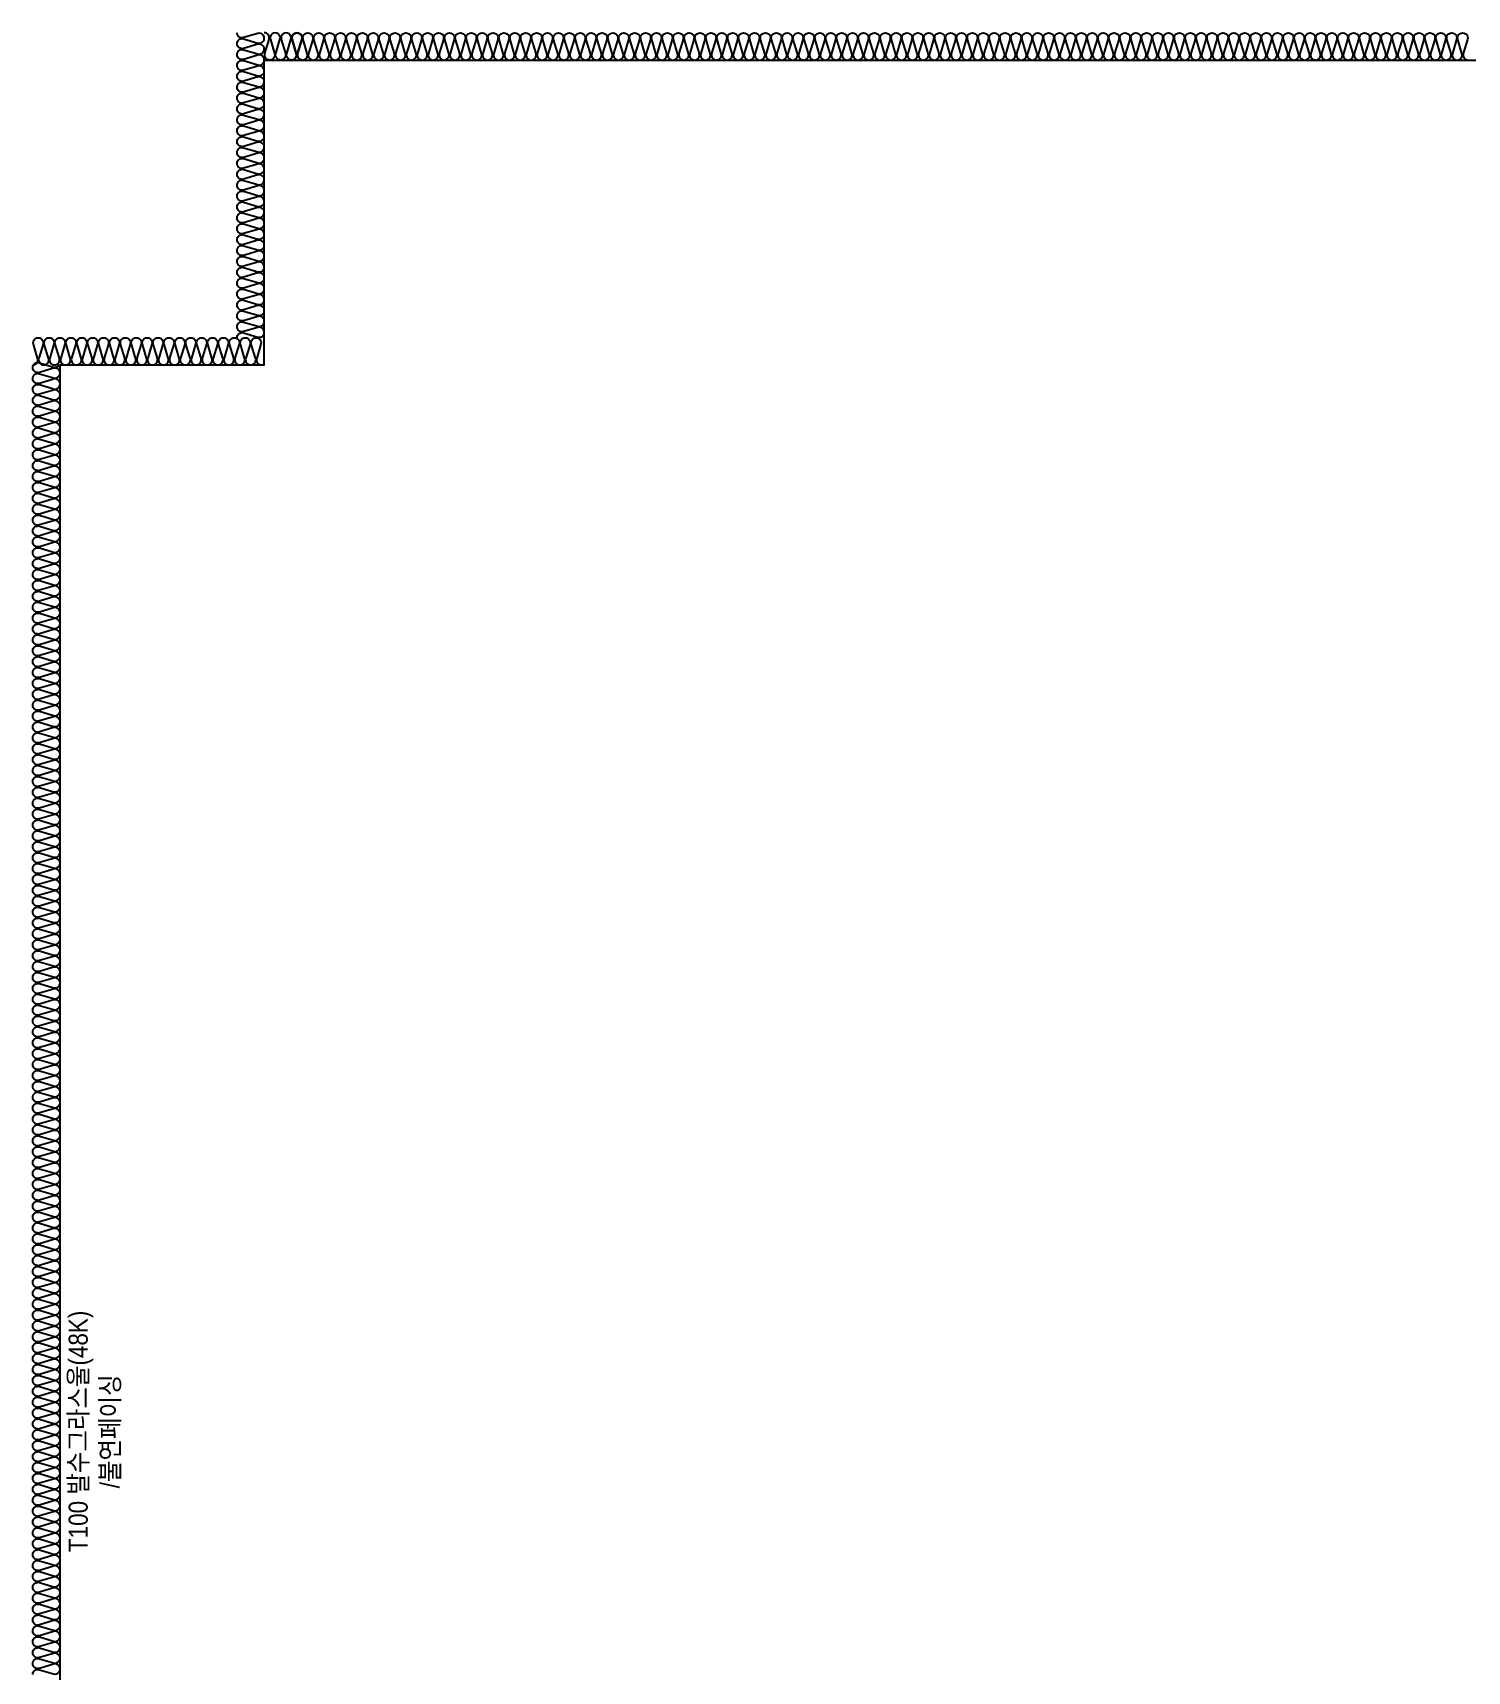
# Model space of a CAD drawing. Header units: millimetres. Extents: x 19868 to 801382, y -4805 to 85279.
# Drawn here: x 138288 to 143555, y 37331 to 43349 of the extents above; entities that cross this region are included whole.
import ezdxf
from ezdxf.enums import TextEntityAlignment as Align

# ---------------------------------------------------------------- set-up
doc = ezdxf.new("R2010")
doc.units = ezdxf.units.MM
doc.header["$LTSCALE"] = 250
doc.layers.add('ISL', color=251, linetype='Continuous')
doc.layers.add('NOPLOT-단열', color=225, linetype='Continuous', plot=False)
doc.styles.add('Gdim', font='')
doc.styles.get('Gdim').set_extended_font_data('Dotum')

msp = doc.modelspace()

# ---------------------------------------------------------------- linework, layer by layer
at = {"layer": 'ISL'}
for points in [[(139038.2, 42229, -0.509267), (139062.4, 42246.6), (139114, 42231.3, 1.372593), (139114, 42266.6), (139062.4, 42251.3, -0.509267), (139038.2, 42269, -0.509267), (139062.4, 42286.6), (139114, 42271.3, 1.372593), (139114, 42306.6), (139062.4, 42291.3, -0.509267), (139038.2, 42309, -0.509267), (139062.4, 42326.6), (139114, 42311.3, 1.372593), (139114, 42346.6), (139062.4, 42331.3, -0.509267), (139038.2, 42349, -0.509267), (139062.4, 42366.6), (139114, 42351.3, 1.372593), (139114, 42386.6), (139062.4, 42371.3, -0.509267), (139038.2, 42389, -0.509267), (139062.4, 42406.6), (139114, 42391.3, 1.372593), (139114, 42426.6), (139062.4, 42411.3, -0.509267), (139038.2, 42429, -0.509267), (139062.4, 42446.6), (139114, 42431.3, 1.372593), (139114, 42466.6), (139062.4, 42451.3, -0.509267), (139038.2, 42469, -0.509267), (139062.4, 42486.6), (139114, 42471.3, 1.372593), (139114, 42506.6), (139062.4, 42491.3, -0.509267), (139038.2, 42509, -0.509267), (139062.4, 42526.6), (139114, 42511.3, 1.372593), (139114, 42546.6), (139062.4, 42531.3, -0.509267), (139038.2, 42549, -0.509267), (139062.4, 42566.6), (139114, 42551.3, 1.372593), (139114, 42586.6), (139062.4, 42571.3, -0.509267), (139038.2, 42589, -0.509267), (139062.4, 42606.6), (139114, 42591.3, 1.372593), (139114, 42626.6), (139062.4, 42611.3, -0.509267), (139038.2, 42629, -0.509267), (139062.4, 42646.6), (139114, 42631.3, 1.372593), (139114, 42666.6), (139062.4, 42651.3, -0.509267), (139038.2, 42669, -0.509267), (139062.4, 42686.6), (139114, 42671.3, 1.372593), (139114, 42706.6), (139062.4, 42691.3, -0.509267), (139038.2, 42709, -0.509267), (139062.4, 42726.6), (139114, 42711.3, 1.372593), (139114, 42746.6), (139062.4, 42731.3, -0.509267), (139038.2, 42749, -0.509267), (139062.4, 42766.6), (139114, 42751.3, 1.372593), (139114, 42786.6), (139062.4, 42771.3, -0.509267), (139038.2, 42789, -0.509267), (139062.4, 42806.6), (139114, 42791.3, 1.372593), (139114, 42826.6), (139062.4, 42811.3, -0.509267), (139038.2, 42829, -0.509267), (139062.4, 42846.6), (139114, 42831.3, 1.372593), (139114, 42866.6), (139062.4, 42851.3, -0.509267), (139038.2, 42869, -0.509267), (139062.4, 42886.6), (139114, 42871.3, 1.372593), (139114, 42906.6), (139062.4, 42891.3, -0.509267), (139038.2, 42909, -0.509267), (139062.4, 42926.6), (139114, 42911.3, 1.372593), (139114, 42946.6), (139062.4, 42931.3, -0.509267), (139038.2, 42949, -0.509267), (139062.4, 42966.6), (139114, 42951.3, 1.372593), (139114, 42986.6), (139062.4, 42971.3, -0.509267), (139038.2, 42989, -0.509267), (139062.4, 43006.6), (139114, 42991.3, 1.372593), (139114, 43026.6), (139062.4, 43011.3, -0.509267), (139038.2, 43029, -0.509267), (139062.4, 43046.6), (139114, 43031.3, 1.372593), (139114, 43066.6), (139062.4, 43051.3, -0.509267), (139038.2, 43069, -0.509267), (139062.4, 43086.6), (139114, 43071.3, 1.372593), (139114, 43106.6), (139062.4, 43091.3, -0.509267), (139038.2, 43109, -0.509267), (139062.4, 43126.6), (139114, 43111.3, 1.372593), (139114, 43146.6), (139062.4, 43131.3, -0.509267), (139038.2, 43149, -0.509267), (139062.4, 43166.6), (139114, 43151.3, 1.372593), (139114, 43186.6), (139062.4, 43171.3, -0.509267), (139038.2, 43189, -0.509267), (139062.4, 43206.6), (139114, 43191.3, 1.372593), (139114, 43226.6), (139062.4, 43211.3, -0.509267), (139038.2, 43229, -0.509267), (139062.4, 43246.6), (139114, 43231.3, 1.372593), (139114, 43266.6), (139062.4, 43251.3, -0.509267), (139038.2, 43269, -0.509267), (139062.4, 43286.6), (139114, 43271.3, 1.372593), (139114, 43306.6), (139062.4, 43291.3, -0.509267), (139038.2, 43309, -0.509267), (139062.4, 43326.6), (139114, 43311.3, 1.372593), (139114, 43346.6), (139062.4, 43331.3, -0.509267), (139038.2, 43349)], [(139278.2, 43248.9, -0.509267), (139260.6, 43273.2), (139275.9, 43324.7, 1.372593), (139240.6, 43324.7), (139255.9, 43273.2, -0.509267), (139238.2, 43248.9, -0.509267), (139220.6, 43273.2), (139235.9, 43324.7, 1.372593), (139200.6, 43324.7), (139215.9, 43273.2, -0.509267), (139198.2, 43248.9, -0.509267), (139180.6, 43273.2), (139195.9, 43324.7, 1.372593), (139160.6, 43324.7), (139175.9, 43273.2, -0.509267), (139158.2, 43248.9, -0.509267), (139140.6, 43273.2), (139155.9, 43324.7, 0.509039), (139138.2, 43348.9, 0.509039)], [(139238.2, 43248.9, 0.509267), (139255.9, 43273.2), (139240.6, 43324.7, -1.372593), (139275.9, 43324.7), (139260.6, 43273.2, 0.509267), (139278.2, 43248.9, 0.509267), (139295.9, 43273.2), (139280.6, 43324.7, -1.372593), (139315.9, 43324.7), (139300.6, 43273.2, 0.509267), (139318.2, 43248.9, 0.509267), (139335.9, 43273.2), (139320.6, 43324.7, -1.372593), (139355.9, 43324.7), (139340.6, 43273.2, 0.509267), (139358.2, 43248.9, 0.509267), (139375.9, 43273.2), (139360.6, 43324.7, -1.372593), (139395.9, 43324.7), (139380.6, 43273.2, 0.509267), (139398.2, 43248.9, 0.509267), (139415.9, 43273.2), (139400.6, 43324.7, -1.372593), (139435.9, 43324.7), (139420.6, 43273.2, 0.509267), (139438.2, 43248.9, 0.509267), (139455.9, 43273.2), (139440.6, 43324.7, -1.372593), (139475.9, 43324.7), (139460.6, 43273.2, 0.509267), (139478.2, 43248.9, 0.509267), (139495.9, 43273.2), (139480.6, 43324.7, -1.372593), (139515.9, 43324.7), (139500.6, 43273.2, 0.509267), (139518.2, 43248.9, 0.509267), (139535.9, 43273.2), (139520.6, 43324.7, -1.372593), (139555.9, 43324.7), (139540.6, 43273.2, 0.509267), (139558.2, 43248.9, 0.509267), (139575.9, 43273.2), (139560.6, 43324.7, -1.372593), (139595.9, 43324.7), (139580.6, 43273.2, 0.509267), (139598.2, 43248.9, 0.509267), (139615.9, 43273.2), (139600.6, 43324.7, -1.372593), (139635.9, 43324.7), (139620.6, 43273.2, 0.509267), (139638.2, 43248.9, 0.509267), (139655.9, 43273.2), (139640.6, 43324.7, -1.372593), (139675.9, 43324.7), (139660.6, 43273.2, 0.509267), (139678.2, 43248.9, 0.509267), (139695.9, 43273.2), (139680.6, 43324.7, -1.372593), (139715.9, 43324.7), (139700.6, 43273.2, 0.509267), (139718.2, 43248.9, 0.509267), (139735.9, 43273.2), (139720.6, 43324.7, -1.372593), (139755.9, 43324.7), (139740.6, 43273.2, 0.509267), (139758.2, 43248.9, 0.509267), (139775.9, 43273.2), (139760.6, 43324.7, -1.372593), (139795.9, 43324.7), (139780.6, 43273.2, 0.509267), (139798.2, 43248.9, 0.509267), (139815.9, 43273.2), (139800.6, 43324.7, -1.372593), (139835.9, 43324.7), (139820.6, 43273.2, 0.509267), (139838.2, 43248.9, 0.509267), (139855.9, 43273.2), (139840.6, 43324.7, -1.372593), (139875.9, 43324.7), (139860.6, 43273.2, 0.509267), (139878.2, 43248.9, 0.509267), (139895.9, 43273.2), (139880.6, 43324.7, -1.372593), (139915.9, 43324.7), (139900.6, 43273.2, 0.509267), (139918.2, 43248.9, 0.509267), (139935.9, 43273.2), (139920.6, 43324.7, -1.372593), (139955.9, 43324.7), (139940.6, 43273.2, 0.509267), (139958.2, 43248.9, 0.509267), (139975.9, 43273.2), (139960.6, 43324.7, -1.372593), (139995.9, 43324.7), (139980.6, 43273.2, 0.509267), (139998.2, 43248.9, 0.509267), (140015.9, 43273.2), (140000.6, 43324.7, -1.372593), (140035.9, 43324.7), (140020.6, 43273.2, 0.509267), (140038.2, 43248.9, 0.509267), (140055.9, 43273.2), (140040.6, 43324.7, -1.372593), (140075.9, 43324.7), (140060.6, 43273.2, 0.509267), (140078.2, 43248.9, 0.509267), (140095.9, 43273.2), (140080.6, 43324.7, -1.372593), (140115.9, 43324.7), (140100.6, 43273.2, 0.509267), (140118.2, 43248.9, 0.509267), (140135.9, 43273.2), (140120.6, 43324.7, -1.372593), (140155.9, 43324.7), (140140.6, 43273.2, 0.509267), (140158.2, 43248.9, 0.509267), (140175.9, 43273.2), (140160.6, 43324.7, -1.372593), (140195.9, 43324.7), (140180.6, 43273.2, 0.509267), (140198.2, 43248.9, 0.509267), (140215.9, 43273.2), (140200.6, 43324.7, -1.372593), (140235.9, 43324.7), (140220.6, 43273.2, 0.509267), (140238.2, 43248.9, 0.509267), (140255.9, 43273.2), (140240.6, 43324.7, -1.372593), (140275.9, 43324.7), (140260.6, 43273.2, 0.509267), (140278.2, 43248.9, 0.509267), (140295.9, 43273.2), (140280.6, 43324.7, -1.372593), (140315.9, 43324.7), (140300.6, 43273.2, 0.509267), (140318.2, 43248.9, 0.509267), (140335.9, 43273.2), (140320.6, 43324.7, -1.372593), (140355.9, 43324.7), (140340.6, 43273.2, 0.509267), (140358.2, 43248.9, 0.509267), (140375.9, 43273.2), (140360.6, 43324.7, -1.372593), (140395.9, 43324.7), (140380.6, 43273.2, 0.509267), (140398.2, 43248.9, 0.509267), (140415.9, 43273.2), (140400.6, 43324.7, -1.372593), (140435.9, 43324.7), (140420.6, 43273.2, 0.509267), (140438.2, 43248.9, 0.509267), (140455.9, 43273.2), (140440.6, 43324.7, -1.372593), (140475.9, 43324.7), (140460.6, 43273.2, 0.509267), (140478.2, 43248.9, 0.509267), (140495.9, 43273.2), (140480.6, 43324.7, -1.372593), (140515.9, 43324.7), (140500.6, 43273.2, 0.509267), (140518.2, 43248.9, 0.509267), (140535.9, 43273.2), (140520.6, 43324.7, -1.372593), (140555.9, 43324.7), (140540.6, 43273.2, 0.509267), (140558.2, 43248.9, 0.509267), (140575.9, 43273.2), (140560.6, 43324.7, -1.372593), (140595.9, 43324.7), (140580.6, 43273.2, 0.509267), (140598.2, 43248.9, 0.509267), (140615.9, 43273.2), (140600.6, 43324.7, -1.372593), (140635.9, 43324.7), (140620.6, 43273.2, 0.509267), (140638.2, 43248.9, 0.509267), (140655.9, 43273.2), (140640.6, 43324.7, -1.372593), (140675.9, 43324.7), (140660.6, 43273.2, 0.509267), (140678.2, 43248.9, 0.509267), (140695.9, 43273.2), (140680.6, 43324.7, -1.372593), (140715.9, 43324.7), (140700.6, 43273.2, 0.509267), (140718.2, 43248.9, 0.509267), (140735.9, 43273.2), (140720.6, 43324.7, -1.372593), (140755.9, 43324.7), (140740.6, 43273.2, 0.509267), (140758.2, 43248.9, 0.509267), (140775.9, 43273.2), (140760.6, 43324.7, -1.372593), (140795.9, 43324.7), (140780.6, 43273.2, 0.509267), (140798.2, 43248.9, 0.509267), (140815.9, 43273.2), (140800.6, 43324.7, -1.372593), (140835.9, 43324.7), (140820.6, 43273.2, 0.509267), (140838.2, 43248.9, 0.509267), (140855.9, 43273.2), (140840.6, 43324.7, -1.372593), (140875.9, 43324.7), (140860.6, 43273.2, 0.509267), (140878.2, 43248.9, 0.509267), (140895.9, 43273.2), (140880.6, 43324.7, -1.372593), (140915.9, 43324.7), (140900.6, 43273.2, 0.509267), (140918.2, 43248.9, 0.509267), (140935.9, 43273.2), (140920.6, 43324.7, -1.372593), (140955.9, 43324.7), (140940.6, 43273.2, 0.509267), (140958.2, 43248.9, 0.509267), (140975.9, 43273.2), (140960.6, 43324.7, -1.372593), (140995.9, 43324.7), (140980.6, 43273.2, 0.509267), (140998.2, 43248.9, 0.509267), (141015.9, 43273.2), (141000.6, 43324.7, -1.372593), (141035.9, 43324.7), (141020.6, 43273.2, 0.509267), (141038.2, 43248.9, 0.509267), (141055.9, 43273.2), (141040.6, 43324.7, -1.372593), (141075.9, 43324.7), (141060.6, 43273.2, 0.509267), (141078.2, 43248.9, 0.509267), (141095.9, 43273.2), (141080.6, 43324.7, -1.372593), (141115.9, 43324.7), (141100.6, 43273.2, 0.509267), (141118.2, 43248.9, 0.509267), (141135.9, 43273.2), (141120.6, 43324.7, -1.372593), (141155.9, 43324.7), (141140.6, 43273.2, 0.509267), (141158.2, 43248.9, 0.509267), (141175.9, 43273.2), (141160.6, 43324.7, -1.372593), (141195.9, 43324.7), (141180.6, 43273.2, 0.509267), (141198.2, 43248.9, 0.509267), (141215.9, 43273.2), (141200.6, 43324.7, -1.372593), (141235.9, 43324.7), (141220.6, 43273.2, 0.509267), (141238.2, 43248.9, 0.509267), (141255.9, 43273.2), (141240.6, 43324.7, -1.372593), (141275.9, 43324.7), (141260.6, 43273.2, 0.509267), (141278.2, 43248.9, 0.509267), (141295.9, 43273.2), (141280.6, 43324.7, -1.372593), (141315.9, 43324.7), (141300.6, 43273.2, 0.509267), (141318.2, 43248.9, 0.509267), (141335.9, 43273.2), (141320.6, 43324.7, -1.372593), (141355.9, 43324.7), (141340.6, 43273.2, 0.509267), (141358.2, 43248.9, 0.509267), (141375.9, 43273.2), (141360.6, 43324.7, -1.372593), (141395.9, 43324.7), (141380.6, 43273.2, 0.509267), (141398.2, 43248.9, 0.509267), (141415.9, 43273.2), (141400.6, 43324.7, -1.372593), (141435.9, 43324.7), (141420.6, 43273.2, 0.509267), (141438.2, 43248.9, 0.509267), (141455.9, 43273.2), (141440.6, 43324.7, -1.372593), (141475.9, 43324.7), (141460.6, 43273.2, 0.509267), (141478.2, 43248.9, 0.509267), (141495.9, 43273.2), (141480.6, 43324.7, -1.372593), (141515.9, 43324.7), (141500.6, 43273.2, 0.509267), (141518.2, 43248.9, 0.509267), (141535.9, 43273.2), (141520.6, 43324.7, -1.372593), (141555.9, 43324.7), (141540.6, 43273.2, 0.509267), (141558.2, 43248.9, 0.509267), (141575.9, 43273.2), (141560.6, 43324.7, -1.372593), (141595.9, 43324.7), (141580.6, 43273.2, 0.509267), (141598.2, 43248.9, 0.509267), (141615.9, 43273.2), (141600.6, 43324.7, -1.372593), (141635.9, 43324.7), (141620.6, 43273.2, 0.509267), (141638.2, 43248.9, 0.509267), (141655.9, 43273.2), (141640.6, 43324.7, -1.372593), (141675.9, 43324.7), (141660.6, 43273.2, 0.509267), (141678.2, 43248.9, 0.509267), (141695.9, 43273.2), (141680.6, 43324.7, -1.372593), (141715.9, 43324.7), (141700.6, 43273.2, 0.509267), (141718.2, 43248.9, 0.509267), (141735.9, 43273.2), (141720.6, 43324.7, -1.372593), (141755.9, 43324.7), (141740.6, 43273.2, 0.509267), (141758.2, 43248.9, 0.509267), (141775.9, 43273.2), (141760.6, 43324.7, -1.372593), (141795.9, 43324.7), (141780.6, 43273.2, 0.509267), (141798.2, 43248.9, 0.509267), (141815.9, 43273.2), (141800.6, 43324.7, -1.372593), (141835.9, 43324.7), (141820.6, 43273.2, 0.509267), (141838.2, 43248.9, 0.509267), (141855.9, 43273.2), (141840.6, 43324.7, -1.372593), (141875.9, 43324.7), (141860.6, 43273.2, 0.509267), (141878.2, 43248.9, 0.509267), (141895.9, 43273.2), (141880.6, 43324.7, -1.372593), (141915.9, 43324.7), (141900.6, 43273.2, 0.509267), (141918.2, 43248.9, 0.509267), (141935.9, 43273.2), (141920.6, 43324.7, -1.372593), (141955.9, 43324.7), (141940.6, 43273.2, 0.509267), (141958.2, 43248.9, 0.509267), (141975.9, 43273.2), (141960.6, 43324.7, -1.372593), (141995.9, 43324.7), (141980.6, 43273.2, 0.509267), (141998.2, 43248.9, 0.509267), (142015.9, 43273.2), (142000.6, 43324.7, -1.372593), (142035.9, 43324.7), (142020.6, 43273.2, 0.509267), (142038.2, 43248.9, 0.509267), (142055.9, 43273.2), (142040.6, 43324.7, -1.372593), (142075.9, 43324.7), (142060.6, 43273.2, 0.509267), (142078.2, 43248.9, 0.509267), (142095.9, 43273.2), (142080.6, 43324.7, -1.372593), (142115.9, 43324.7), (142100.6, 43273.2, 0.509267), (142118.2, 43248.9, 0.509267), (142135.9, 43273.2), (142120.6, 43324.7, -1.372593), (142155.9, 43324.7), (142140.6, 43273.2, 0.509267), (142158.2, 43248.9, 0.509267), (142175.9, 43273.2), (142160.6, 43324.7, -1.372593), (142195.9, 43324.7), (142180.6, 43273.2, 0.509267), (142198.2, 43248.9, 0.509267), (142215.9, 43273.2), (142200.6, 43324.7, -1.372593), (142235.9, 43324.7), (142220.6, 43273.2, 0.509267), (142238.2, 43248.9, 0.509267), (142255.9, 43273.2), (142240.6, 43324.7, -1.372593), (142275.9, 43324.7), (142260.6, 43273.2, 0.509267), (142278.2, 43248.9, 0.509267), (142295.9, 43273.2), (142280.6, 43324.7, -1.372593), (142315.9, 43324.7), (142300.6, 43273.2, 0.509267), (142318.2, 43248.9, 0.509267), (142335.9, 43273.2), (142320.6, 43324.7, -1.372593), (142355.9, 43324.7), (142340.6, 43273.2, 0.509267), (142358.2, 43248.9, 0.509267), (142375.9, 43273.2), (142360.6, 43324.7, -1.372593), (142395.9, 43324.7), (142380.6, 43273.2, 0.509267), (142398.2, 43248.9, 0.509267), (142415.9, 43273.2), (142400.6, 43324.7, -1.372593), (142435.9, 43324.7), (142420.6, 43273.2, 0.509267), (142438.2, 43248.9, 0.509267), (142455.9, 43273.2), (142440.6, 43324.7, -1.372593), (142475.9, 43324.7), (142460.6, 43273.2, 0.509267), (142478.2, 43248.9, 0.509267), (142495.9, 43273.2), (142480.6, 43324.7, -1.372593), (142515.9, 43324.7), (142500.6, 43273.2, 0.509267), (142518.2, 43248.9, 0.509267), (142535.9, 43273.2), (142520.6, 43324.7, -1.372593), (142555.9, 43324.7), (142540.6, 43273.2, 0.509267), (142558.2, 43248.9, 0.509267), (142575.9, 43273.2), (142560.6, 43324.7, -1.372593), (142595.9, 43324.7), (142580.6, 43273.2, 0.509267), (142598.2, 43248.9, 0.509267), (142615.9, 43273.2), (142600.6, 43324.7, -1.372593), (142635.9, 43324.7), (142620.6, 43273.2, 0.509267), (142638.2, 43248.9, 0.509267), (142655.9, 43273.2), (142640.6, 43324.7, -1.372593), (142675.9, 43324.7), (142660.6, 43273.2, 0.509267), (142678.2, 43248.9, 0.509267), (142695.9, 43273.2), (142680.6, 43324.7, -1.372593), (142715.9, 43324.7), (142700.6, 43273.2, 0.509267), (142718.2, 43248.9, 0.509267), (142735.9, 43273.2), (142720.6, 43324.7, -1.372593), (142755.9, 43324.7), (142740.6, 43273.2, 0.509267), (142758.2, 43248.9, 0.509267), (142775.9, 43273.2), (142760.6, 43324.7, -1.372593), (142795.9, 43324.7), (142780.6, 43273.2, 0.509267), (142798.2, 43248.9, 0.509267), (142815.9, 43273.2), (142800.6, 43324.7, -1.372593), (142835.9, 43324.7), (142820.6, 43273.2, 0.509267), (142838.2, 43248.9, 0.509267), (142855.9, 43273.2), (142840.6, 43324.7, -1.372593), (142875.9, 43324.7), (142860.6, 43273.2, 0.509267), (142878.2, 43248.9, 0.509267), (142895.9, 43273.2), (142880.6, 43324.7, -1.372593), (142915.9, 43324.7), (142900.6, 43273.2, 0.509267), (142918.2, 43248.9, 0.509267), (142935.9, 43273.2), (142920.6, 43324.7, -1.372593), (142955.9, 43324.7), (142940.6, 43273.2, 0.509267), (142958.2, 43248.9, 0.509267), (142975.9, 43273.2), (142960.6, 43324.7, -1.372593), (142995.9, 43324.7), (142980.6, 43273.2, 0.509267), (142998.2, 43248.9, 0.509267), (143015.9, 43273.2), (143000.6, 43324.7, -1.372593), (143035.9, 43324.7), (143020.6, 43273.2, 0.509267), (143038.2, 43248.9, 0.509267), (143055.9, 43273.2), (143040.6, 43324.7, -1.372593), (143075.9, 43324.7), (143060.6, 43273.2, 0.509267), (143078.2, 43248.9, 0.509267), (143095.9, 43273.2), (143080.6, 43324.7, -1.372593), (143115.9, 43324.7), (143100.6, 43273.2, 0.509267), (143118.2, 43248.9, 0.509267), (143135.9, 43273.2), (143120.6, 43324.7, -1.372593), (143155.9, 43324.7), (143140.6, 43273.2, 0.509267), (143158.2, 43248.9, 0.509267), (143175.9, 43273.2), (143160.6, 43324.7, -1.372593), (143195.9, 43324.7), (143180.6, 43273.2, 0.509267), (143198.2, 43248.9, 0.509267), (143215.9, 43273.2), (143200.6, 43324.7, -1.372593), (143235.9, 43324.7), (143220.6, 43273.2, 0.509267), (143238.2, 43248.9, 0.509267), (143255.9, 43273.2), (143240.6, 43324.7, -1.372593), (143275.9, 43324.7), (143260.6, 43273.2, 0.509267), (143278.2, 43248.9, 0.509267), (143295.9, 43273.2), (143280.6, 43324.7, -1.372593), (143315.9, 43324.7), (143300.6, 43273.2, 0.509267), (143318.2, 43248.9, 0.509267), (143335.9, 43273.2), (143320.6, 43324.7, -1.372593), (143355.9, 43324.7), (143340.6, 43273.2, 0.509267), (143358.2, 43248.9, 0.509267), (143375.9, 43273.2), (143360.6, 43324.7, -1.372593), (143395.9, 43324.7), (143380.6, 43273.2, 0.509267), (143398.2, 43248.9, 0.509267), (143415.9, 43273.2), (143400.6, 43324.7, -1.372593), (143435.9, 43324.7), (143420.6, 43273.2, 0.509267), (143438.2, 43248.9, 0.509267), (143455.9, 43273.2), (143440.6, 43324.7, -1.372593), (143475.9, 43324.7), (143460.6, 43273.2, 0.509267), (143478.2, 43248.9, 0.509267), (143495.9, 43273.2), (143480.6, 43324.7, -1.372593), (143515.9, 43324.7), (143500.6, 43273.2, 0.509267), (143518.2, 43248.9, 0.509267), (143535.9, 43273.2), (143520.6, 43324.7, -1.372593), (143555.9, 43324.7), (143540.6, 43273.2, 0.509267), (143558.2, 43248.9, 0.509267)], [(138288.2, 42128.9, 0.509267), (138305.9, 42153.2), (138290.6, 42204.7, -1.372593), (138325.9, 42204.7), (138310.6, 42153.2, 0.509267), (138328.2, 42128.9, 0.509267), (138345.9, 42153.2), (138330.6, 42204.7, -1.372593), (138365.9, 42204.7), (138350.6, 42153.2, 0.509267), (138368.2, 42128.9, 0.509267), (138385.9, 42153.2), (138370.6, 42204.7, -1.372593), (138405.9, 42204.7), (138390.6, 42153.2, 0.509267), (138408.2, 42128.9, 0.509267), (138425.9, 42153.2), (138410.6, 42204.7, -1.372593), (138445.9, 42204.7), (138430.6, 42153.2, 0.509267), (138448.2, 42128.9, 0.509267), (138465.9, 42153.2), (138450.6, 42204.7, -1.372593), (138485.9, 42204.7), (138470.6, 42153.2, 0.509267), (138488.2, 42128.9, 0.509267), (138505.9, 42153.2), (138490.6, 42204.7, -1.372593), (138525.9, 42204.7), (138510.6, 42153.2, 0.509267), (138528.2, 42128.9, 0.509267), (138545.9, 42153.2), (138530.6, 42204.7, -1.372593), (138565.9, 42204.7), (138550.6, 42153.2, 0.509267), (138568.2, 42128.9, 0.509267), (138585.9, 42153.2), (138570.6, 42204.7, -1.372593), (138605.9, 42204.7), (138590.6, 42153.2, 0.509267), (138608.2, 42128.9, 0.509267), (138625.9, 42153.2), (138610.6, 42204.7, -1.372593), (138645.9, 42204.7), (138630.6, 42153.2, 0.509267), (138648.2, 42128.9, 0.509267), (138665.9, 42153.2), (138650.6, 42204.7, -1.372593), (138685.9, 42204.7), (138670.6, 42153.2, 0.509267), (138688.2, 42128.9, 0.509267), (138705.9, 42153.2), (138690.6, 42204.7, -1.372593), (138725.9, 42204.7), (138710.6, 42153.2, 0.509267), (138728.2, 42128.9, 0.509267), (138745.9, 42153.2), (138730.6, 42204.7, -1.372593), (138765.9, 42204.7), (138750.6, 42153.2, 0.509267), (138768.2, 42128.9, 0.509267), (138785.9, 42153.2), (138770.6, 42204.7, -1.372593), (138805.9, 42204.7), (138790.6, 42153.2, 0.509267), (138808.2, 42128.9, 0.509267), (138825.9, 42153.2), (138810.6, 42204.7, -1.372593), (138845.9, 42204.7), (138830.6, 42153.2, 0.509267), (138848.2, 42128.9, 0.509267), (138865.9, 42153.2), (138850.6, 42204.7, -1.372593), (138885.9, 42204.7), (138870.6, 42153.2, 0.509267), (138888.2, 42128.9, 0.509267), (138905.9, 42153.2), (138890.6, 42204.7, -1.372593), (138925.9, 42204.7), (138910.6, 42153.2, 0.509267), (138928.2, 42128.9, 0.509267), (138945.9, 42153.2), (138930.6, 42204.7, -1.372593), (138965.9, 42204.7), (138950.6, 42153.2, 0.509267), (138968.2, 42128.9, 0.509267), (138985.9, 42153.2), (138970.6, 42204.7, -1.372593), (139005.9, 42204.7), (138990.6, 42153.2, 0.509267), (139008.2, 42128.9, 0.509267), (139025.9, 42153.2), (139010.6, 42204.7, -1.372593), (139045.9, 42204.7), (139030.6, 42153.2, 0.509267), (139048.2, 42128.9, 0.509267), (139065.9, 42153.2), (139050.6, 42204.7, -1.372593), (139085.9, 42204.7), (139070.6, 42153.2, 0.509267), (139088.2, 42128.9, 0.509267), (139105.9, 42153.2), (139090.6, 42204.7, -1.372593), (139125.9, 42204.7), (139110.6, 42153.2, 0.509267), (139128.2, 42128.9)], [(138288.2, 37319, -0.509267), (138312.4, 37336.6), (138364, 37321.3, 1.372593), (138364, 37356.6), (138312.4, 37341.3, -0.509267), (138288.2, 37359, -0.509267), (138312.4, 37376.6), (138364, 37361.3, 1.372593), (138364, 37396.6), (138312.4, 37381.3, -0.509267), (138288.2, 37399, -0.509267), (138312.4, 37416.6), (138364, 37401.3, 1.372593), (138364, 37436.6), (138312.4, 37421.3, -0.509267), (138288.2, 37439, -0.509267), (138312.4, 37456.6), (138364, 37441.3, 1.372593), (138364, 37476.6), (138312.4, 37461.3, -0.509267), (138288.2, 37479, -0.509267), (138312.4, 37496.6), (138364, 37481.3, 1.372593), (138364, 37516.6), (138312.4, 37501.3, -0.509267), (138288.2, 37519, -0.509267), (138312.4, 37536.6), (138364, 37521.3, 1.372593), (138364, 37556.6), (138312.4, 37541.3, -0.509267), (138288.2, 37559, -0.509267), (138312.4, 37576.6), (138364, 37561.3, 1.372593), (138364, 37596.6), (138312.4, 37581.3, -0.509267), (138288.2, 37599, -0.509267), (138312.4, 37616.6), (138364, 37601.3, 1.372593), (138364, 37636.6), (138312.4, 37621.3, -0.509267), (138288.2, 37639, -0.509267), (138312.4, 37656.6), (138364, 37641.3, 1.372593), (138364, 37676.6), (138312.4, 37661.3, -0.509267), (138288.2, 37679, -0.509267), (138312.4, 37696.6), (138364, 37681.3, 1.372593), (138364, 37716.6), (138312.4, 37701.3, -0.509267), (138288.2, 37719, -0.509267), (138312.4, 37736.6), (138364, 37721.3, 1.372593), (138364, 37756.6), (138312.4, 37741.3, -0.509267), (138288.2, 37759, -0.509267), (138312.4, 37776.6), (138364, 37761.3, 1.372593), (138364, 37796.6), (138312.4, 37781.3, -0.509267), (138288.2, 37799, -0.509267), (138312.4, 37816.6), (138364, 37801.3, 1.372593), (138364, 37836.6), (138312.4, 37821.3, -0.509267), (138288.2, 37839, -0.509267), (138312.4, 37856.6), (138364, 37841.3, 1.372593), (138364, 37876.6), (138312.4, 37861.3, -0.509267), (138288.2, 37879, -0.509267), (138312.4, 37896.6), (138364, 37881.3, 1.372593), (138364, 37916.6), (138312.4, 37901.3, -0.509267), (138288.2, 37919, -0.509267), (138312.4, 37936.6), (138364, 37921.3, 1.372593), (138364, 37956.6), (138312.4, 37941.3, -0.509267), (138288.2, 37959, -0.509267), (138312.4, 37976.6), (138364, 37961.3, 1.372593), (138364, 37996.6), (138312.4, 37981.3, -0.509267), (138288.2, 37999, -0.509267), (138312.4, 38016.6), (138364, 38001.3, 1.372593), (138364, 38036.6), (138312.4, 38021.3, -0.509267), (138288.2, 38039, -0.509267), (138312.4, 38056.6), (138364, 38041.3, 1.372593), (138364, 38076.6), (138312.4, 38061.3, -0.509267), (138288.2, 38079, -0.509267), (138312.4, 38096.6), (138364, 38081.3, 1.372593), (138364, 38116.6), (138312.4, 38101.3, -0.509267), (138288.2, 38119, -0.509267), (138312.4, 38136.6), (138364, 38121.3, 1.372593), (138364, 38156.6), (138312.4, 38141.3, -0.509267), (138288.2, 38159, -0.509267), (138312.4, 38176.6), (138364, 38161.3, 1.372593), (138364, 38196.6), (138312.4, 38181.3, -0.509267), (138288.2, 38199, -0.509267), (138312.4, 38216.6), (138364, 38201.3, 1.372593), (138364, 38236.6), (138312.4, 38221.3, -0.509267), (138288.2, 38239, -0.509267), (138312.4, 38256.6), (138364, 38241.3, 1.372593), (138364, 38276.6), (138312.4, 38261.3, -0.509267), (138288.2, 38279, -0.509267), (138312.4, 38296.6), (138364, 38281.3, 1.372593), (138364, 38316.6), (138312.4, 38301.3, -0.509267), (138288.2, 38319, -0.509267), (138312.4, 38336.6), (138364, 38321.3, 1.372593), (138364, 38356.6), (138312.4, 38341.3, -0.509267), (138288.2, 38359, -0.509267), (138312.4, 38376.6), (138364, 38361.3, 1.372593), (138364, 38396.6), (138312.4, 38381.3, -0.509267), (138288.2, 38399, -0.509267), (138312.4, 38416.6), (138364, 38401.3, 1.372593), (138364, 38436.6), (138312.4, 38421.3, -0.509267), (138288.2, 38439, -0.509267), (138312.4, 38456.6), (138364, 38441.3, 1.372593), (138364, 38476.6), (138312.4, 38461.3, -0.509267), (138288.2, 38479, -0.509267), (138312.4, 38496.6), (138364, 38481.3, 1.372593), (138364, 38516.6), (138312.4, 38501.3, -0.509267), (138288.2, 38519, -0.509267), (138312.4, 38536.6), (138364, 38521.3, 1.372593), (138364, 38556.6), (138312.4, 38541.3, -0.509267), (138288.2, 38559, -0.509267), (138312.4, 38576.6), (138364, 38561.3, 1.372593), (138364, 38596.6), (138312.4, 38581.3, -0.509267), (138288.2, 38599, -0.509267), (138312.4, 38616.6), (138364, 38601.3, 1.372593), (138364, 38636.6), (138312.4, 38621.3, -0.509267), (138288.2, 38639, -0.509267), (138312.4, 38656.6), (138364, 38641.3, 1.372593), (138364, 38676.6), (138312.4, 38661.3, -0.509267), (138288.2, 38679, -0.509267), (138312.4, 38696.6), (138364, 38681.3, 1.372593), (138364, 38716.6), (138312.4, 38701.3, -0.509267), (138288.2, 38719, -0.509267), (138312.4, 38736.6), (138364, 38721.3, 1.372593), (138364, 38756.6), (138312.4, 38741.3, -0.509267), (138288.2, 38759, -0.509267), (138312.4, 38776.6), (138364, 38761.3, 1.372593), (138364, 38796.6), (138312.4, 38781.3, -0.509267), (138288.2, 38799, -0.509267), (138312.4, 38816.6), (138364, 38801.3, 1.372593), (138364, 38836.6), (138312.4, 38821.3, -0.509267), (138288.2, 38839, -0.509267), (138312.4, 38856.6), (138364, 38841.3, 1.372593), (138364, 38876.6), (138312.4, 38861.3, -0.509267), (138288.2, 38879, -0.509267), (138312.4, 38896.6), (138364, 38881.3, 1.372593), (138364, 38916.6), (138312.4, 38901.3, -0.509267), (138288.2, 38919, -0.509267), (138312.4, 38936.6), (138364, 38921.3, 1.372593), (138364, 38956.6), (138312.4, 38941.3, -0.509267), (138288.2, 38959, -0.509267), (138312.4, 38976.6), (138364, 38961.3, 1.372593), (138364, 38996.6), (138312.4, 38981.3, -0.509267), (138288.2, 38999, -0.509267), (138312.4, 39016.6), (138364, 39001.3, 1.372593), (138364, 39036.6), (138312.4, 39021.3, -0.509267), (138288.2, 39039, -0.509267), (138312.4, 39056.6), (138364, 39041.3, 1.372593), (138364, 39076.6), (138312.4, 39061.3, -0.509267), (138288.2, 39079, -0.509267), (138312.4, 39096.6), (138364, 39081.3, 1.372593), (138364, 39116.6), (138312.4, 39101.3, -0.509267), (138288.2, 39119, -0.509267), (138312.4, 39136.6), (138364, 39121.3, 1.372593), (138364, 39156.6), (138312.4, 39141.3, -0.509267), (138288.2, 39159, -0.509267), (138312.4, 39176.6), (138364, 39161.3, 1.372593), (138364, 39196.6), (138312.4, 39181.3, -0.509267), (138288.2, 39199, -0.509267), (138312.4, 39216.6), (138364, 39201.3, 1.372593), (138364, 39236.6), (138312.4, 39221.3, -0.509267), (138288.2, 39239, -0.509267), (138312.4, 39256.6), (138364, 39241.3, 1.372593), (138364, 39276.6), (138312.4, 39261.3, -0.509267), (138288.2, 39279, -0.509267), (138312.4, 39296.6), (138364, 39281.3, 1.372593), (138364, 39316.6), (138312.4, 39301.3, -0.509267), (138288.2, 39319, -0.509267), (138312.4, 39336.6), (138364, 39321.3, 1.372593), (138364, 39356.6), (138312.4, 39341.3, -0.509267), (138288.2, 39359, -0.509267), (138312.4, 39376.6), (138364, 39361.3, 1.372593), (138364, 39396.6), (138312.4, 39381.3, -0.509267), (138288.2, 39399, -0.509267), (138312.4, 39416.6), (138364, 39401.3, 1.372593), (138364, 39436.6), (138312.4, 39421.3, -0.509267), (138288.2, 39439, -0.509267), (138312.4, 39456.6), (138364, 39441.3, 1.372593), (138364, 39476.6), (138312.4, 39461.3, -0.509267), (138288.2, 39479, -0.509267), (138312.4, 39496.6), (138364, 39481.3, 1.372593), (138364, 39516.6), (138312.4, 39501.3, -0.509267), (138288.2, 39519, -0.509267), (138312.4, 39536.6), (138364, 39521.3, 1.372593), (138364, 39556.6), (138312.4, 39541.3, -0.509267), (138288.2, 39559, -0.509267), (138312.4, 39576.6), (138364, 39561.3, 1.372593), (138364, 39596.6), (138312.4, 39581.3, -0.509267), (138288.2, 39599, -0.509267), (138312.4, 39616.6), (138364, 39601.3, 1.372593), (138364, 39636.6), (138312.4, 39621.3, -0.509267), (138288.2, 39639, -0.509267), (138312.4, 39656.6), (138364, 39641.3, 1.372593), (138364, 39676.6), (138312.4, 39661.3, -0.509267), (138288.2, 39679, -0.509267), (138312.4, 39696.6), (138364, 39681.3, 1.372593), (138364, 39716.6), (138312.4, 39701.3, -0.509267), (138288.2, 39719, -0.509267), (138312.4, 39736.6), (138364, 39721.3, 1.372593), (138364, 39756.6), (138312.4, 39741.3, -0.509267), (138288.2, 39759, -0.509267), (138312.4, 39776.6), (138364, 39761.3, 1.372593), (138364, 39796.6), (138312.4, 39781.3, -0.509267), (138288.2, 39799, -0.509267), (138312.4, 39816.6), (138364, 39801.3, 1.372593), (138364, 39836.6), (138312.4, 39821.3, -0.509267), (138288.2, 39839, -0.509267), (138312.4, 39856.6), (138364, 39841.3, 1.372593), (138364, 39876.6), (138312.4, 39861.3, -0.509267), (138288.2, 39879, -0.509267), (138312.4, 39896.6), (138364, 39881.3, 1.372593), (138364, 39916.6), (138312.4, 39901.3, -0.509267), (138288.2, 39919, -0.509267), (138312.4, 39936.6), (138364, 39921.3, 1.372593), (138364, 39956.6), (138312.4, 39941.3, -0.509267), (138288.2, 39959, -0.509267), (138312.4, 39976.6), (138364, 39961.3, 1.372593), (138364, 39996.6), (138312.4, 39981.3, -0.509267), (138288.2, 39999, -0.509267), (138312.4, 40016.6), (138364, 40001.3, 1.372593), (138364, 40036.6), (138312.4, 40021.3, -0.509267), (138288.2, 40039, -0.509267), (138312.4, 40056.6), (138364, 40041.3, 1.372593), (138364, 40076.6), (138312.4, 40061.3, -0.509267), (138288.2, 40079, -0.509267), (138312.4, 40096.6), (138364, 40081.3, 1.372593), (138364, 40116.6), (138312.4, 40101.3, -0.509267), (138288.2, 40119, -0.509267), (138312.4, 40136.6), (138364, 40121.3, 1.372593), (138364, 40156.6), (138312.4, 40141.3, -0.509267), (138288.2, 40159, -0.509267), (138312.4, 40176.6), (138364, 40161.3, 1.372593), (138364, 40196.6), (138312.4, 40181.3, -0.509267), (138288.2, 40199, -0.509267), (138312.4, 40216.6), (138364, 40201.3, 1.372593), (138364, 40236.6), (138312.4, 40221.3, -0.509267), (138288.2, 40239, -0.509267), (138312.4, 40256.6), (138364, 40241.3, 1.372593), (138364, 40276.6), (138312.4, 40261.3, -0.509267), (138288.2, 40279, -0.509267), (138312.4, 40296.6), (138364, 40281.3, 1.372593), (138364, 40316.6), (138312.4, 40301.3, -0.509267), (138288.2, 40319, -0.509267), (138312.4, 40336.6), (138364, 40321.3, 1.372593), (138364, 40356.6), (138312.4, 40341.3, -0.509267), (138288.2, 40359, -0.509267), (138312.4, 40376.6), (138364, 40361.3, 1.372593), (138364, 40396.6), (138312.4, 40381.3, -0.509267), (138288.2, 40399, -0.509267), (138312.4, 40416.6), (138364, 40401.3, 1.372593), (138364, 40436.6), (138312.4, 40421.3, -0.509267), (138288.2, 40439, -0.509267), (138312.4, 40456.6), (138364, 40441.3, 1.372593), (138364, 40476.6), (138312.4, 40461.3, -0.509267), (138288.2, 40479, -0.509267), (138312.4, 40496.6), (138364, 40481.3, 1.372593), (138364, 40516.6), (138312.4, 40501.3, -0.509267), (138288.2, 40519, -0.509267), (138312.4, 40536.6), (138364, 40521.3, 1.372593), (138364, 40556.6), (138312.4, 40541.3, -0.509267), (138288.2, 40559, -0.509267), (138312.4, 40576.6), (138364, 40561.3, 1.372593), (138364, 40596.6), (138312.4, 40581.3, -0.509267), (138288.2, 40599, -0.509267), (138312.4, 40616.6), (138364, 40601.3, 1.372593), (138364, 40636.6), (138312.4, 40621.3, -0.509267), (138288.2, 40639, -0.509267), (138312.4, 40656.6), (138364, 40641.3, 1.372593), (138364, 40676.6), (138312.4, 40661.3, -0.509267), (138288.2, 40679, -0.509267), (138312.4, 40696.6), (138364, 40681.3, 1.372593), (138364, 40716.6), (138312.4, 40701.3, -0.509267), (138288.2, 40719, -0.509267), (138312.4, 40736.6), (138364, 40721.3, 1.372593), (138364, 40756.6), (138312.4, 40741.3, -0.509267), (138288.2, 40759, -0.509267), (138312.4, 40776.6), (138364, 40761.3, 1.372593), (138364, 40796.6), (138312.4, 40781.3, -0.509267), (138288.2, 40799, -0.509267), (138312.4, 40816.6), (138364, 40801.3, 1.372593), (138364, 40836.6), (138312.4, 40821.3, -0.509267), (138288.2, 40839, -0.509267), (138312.4, 40856.6), (138364, 40841.3, 1.372593), (138364, 40876.6), (138312.4, 40861.3, -0.509267), (138288.2, 40879, -0.509267), (138312.4, 40896.6), (138364, 40881.3, 1.372593), (138364, 40916.6), (138312.4, 40901.3, -0.509267), (138288.2, 40919, -0.509267), (138312.4, 40936.6), (138364, 40921.3, 1.372593), (138364, 40956.6), (138312.4, 40941.3, -0.509267), (138288.2, 40959, -0.509267), (138312.4, 40976.6), (138364, 40961.3, 1.372593), (138364, 40996.6), (138312.4, 40981.3, -0.509267), (138288.2, 40999, -0.509267), (138312.4, 41016.6), (138364, 41001.3, 1.372593), (138364, 41036.6), (138312.4, 41021.3, -0.509267), (138288.2, 41039, -0.509267), (138312.4, 41056.6), (138364, 41041.3, 1.372593), (138364, 41076.6), (138312.4, 41061.3, -0.509267), (138288.2, 41079, -0.509267), (138312.4, 41096.6), (138364, 41081.3, 1.372593), (138364, 41116.6), (138312.4, 41101.3, -0.509267), (138288.2, 41119, -0.509267), (138312.4, 41136.6), (138364, 41121.3, 1.372593), (138364, 41156.6), (138312.4, 41141.3, -0.509267), (138288.2, 41159, -0.509267), (138312.4, 41176.6), (138364, 41161.3, 1.372593), (138364, 41196.6), (138312.4, 41181.3, -0.509267), (138288.2, 41199, -0.509267), (138312.4, 41216.6), (138364, 41201.3, 1.372593), (138364, 41236.6), (138312.4, 41221.3, -0.509267), (138288.2, 41239, -0.509267), (138312.4, 41256.6), (138364, 41241.3, 1.372593), (138364, 41276.6), (138312.4, 41261.3, -0.509267), (138288.2, 41279, -0.509267), (138312.4, 41296.6), (138364, 41281.3, 1.372593), (138364, 41316.6), (138312.4, 41301.3, -0.509267), (138288.2, 41319, -0.509267), (138312.4, 41336.6), (138364, 41321.3, 1.372593), (138364, 41356.6), (138312.4, 41341.3, -0.509267), (138288.2, 41359, -0.509267), (138312.4, 41376.6), (138364, 41361.3, 1.372593), (138364, 41396.6), (138312.4, 41381.3, -0.509267), (138288.2, 41399, -0.509267), (138312.4, 41416.6), (138364, 41401.3, 1.372593), (138364, 41436.6), (138312.4, 41421.3, -0.509267), (138288.2, 41439, -0.509267), (138312.4, 41456.6), (138364, 41441.3, 1.372593), (138364, 41476.6), (138312.4, 41461.3, -0.509267), (138288.2, 41479, -0.509267), (138312.4, 41496.6), (138364, 41481.3, 1.372593), (138364, 41516.6), (138312.4, 41501.3, -0.509267), (138288.2, 41519, -0.509267), (138312.4, 41536.6), (138364, 41521.3, 1.372593), (138364, 41556.6), (138312.4, 41541.3, -0.509267), (138288.2, 41559, -0.509267), (138312.4, 41576.6), (138364, 41561.3, 1.372593), (138364, 41596.6), (138312.4, 41581.3, -0.509267), (138288.2, 41599, -0.509267), (138312.4, 41616.6), (138364, 41601.3, 1.372593), (138364, 41636.6), (138312.4, 41621.3, -0.509267), (138288.2, 41639, -0.509267), (138312.4, 41656.6), (138364, 41641.3, 1.372593), (138364, 41676.6), (138312.4, 41661.3, -0.509267), (138288.2, 41679, -0.509267), (138312.4, 41696.6), (138364, 41681.3, 1.372593), (138364, 41716.6), (138312.4, 41701.3, -0.509267), (138288.2, 41719, -0.509267), (138312.4, 41736.6), (138364, 41721.3, 1.372593), (138364, 41756.6), (138312.4, 41741.3, -0.509267), (138288.2, 41759, -0.509267), (138312.4, 41776.6), (138364, 41761.3, 1.372593), (138364, 41796.6), (138312.4, 41781.3, -0.509267), (138288.2, 41799, -0.509267), (138312.4, 41816.6), (138364, 41801.3, 1.372593), (138364, 41836.6), (138312.4, 41821.3, -0.509267), (138288.2, 41839, -0.509267), (138312.4, 41856.6), (138364, 41841.3, 1.372593), (138364, 41876.6), (138312.4, 41861.3, -0.509267), (138288.2, 41879, -0.509267), (138312.4, 41896.6), (138364, 41881.3, 1.372593), (138364, 41916.6), (138312.4, 41901.3, -0.509267), (138288.2, 41919, -0.509267), (138312.4, 41936.6), (138364, 41921.3, 1.372593), (138364, 41956.6), (138312.4, 41941.3, -0.509267), (138288.2, 41959, -0.509267), (138312.4, 41976.6), (138364, 41961.3, 1.372593), (138364, 41996.6), (138312.4, 41981.3, -0.509267), (138288.2, 41999, -0.509267), (138312.4, 42016.6), (138364, 42001.3, 1.372593), (138364, 42036.6), (138312.4, 42021.3, -0.509267), (138288.2, 42039, -0.509267), (138312.4, 42056.6), (138364, 42041.3, 1.372593), (138364, 42076.6), (138312.4, 42061.3, -0.509267), (138288.2, 42079, -0.509267), (138312.4, 42096.6), (138364, 42081.3, 1.372593), (138364, 42116.6), (138312.4, 42101.3, -0.509267), (138288.2, 42119, -0.509267), (138312.4, 42136.6), (138364, 42121.3, 0.340239), (138385.3, 42128.9, 0.340239)]]:
    msp.add_lwpolyline(points, format="xyb", dxfattribs=at)
msp.add_lwpolyline([(138291.2, 34478.9), (138388.2, 34478.9), (138388.2, 42128.9), (139138.2, 42128.9), (139138.2, 43248.9), (149138.2, 43248.9), (149138.2, 42328.9), (150138.2, 42328.9), (150138.2, 43248.9), (154138.2, 43248.9), (154138.2, 42328.9), (155138.2, 42328.9), (155138.2, 43228.9), (158938.2, 43228.9), (158938.2, 42878.9), (159038.2, 42878.9)], dxfattribs=at)

# ---------------------------------------------------------------- texts
at = {"layer": 'NOPLOT-단열', "style": 'Gdim', "width": 0.9}
for s, p in [('T100 발수그라스울(48K)', (138454.9, 38211.9)), ('/불연페이싱', (138571.3, 38211.9))]:
    msp.add_text(s, height=70, rotation=90, dxfattribs=at).set_placement(p, align=Align.MIDDLE_CENTER)

doc.saveas('drawing.dxf')
